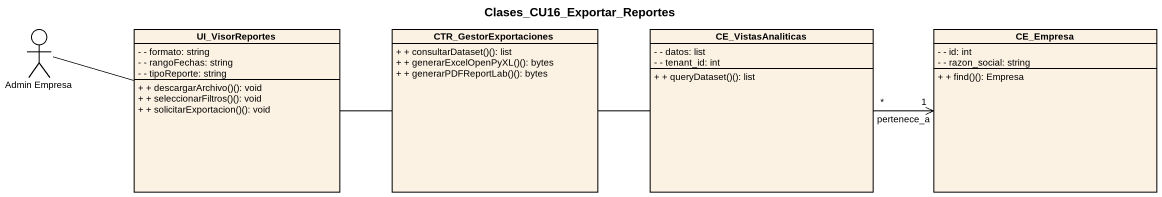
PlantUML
@startuml
title Clases_CU16_Exportar_Reportes
allowmixing
hide circle
hide empty members
skinparam classAttributeIconSize 0
actor "Admin Empresa" as Admin_Empresa
class UI_VisorReportes {
  - - formato: string
  - - rangoFechas: string
  - - tipoReporte: string
  + + descargarArchivo()(): void
  + + seleccionarFiltros()(): void
  + + solicitarExportacion()(): void
}
class CTR_GestorExportaciones {
  + + consultarDataset()(): list
  + + generarExcelOpenPyXL()(): bytes
  + + generarPDFReportLab()(): bytes
}
class CE_VistasAnaliticas {
  - - datos: list
  - - tenant_id: int
  + + queryDataset()(): list
}
class CE_Empresa {
  - - id: int
  - - razon_social: string
  + + find()(): Empresa
}
Admin_Empresa -right- UI_VisorReportes
UI_VisorReportes -right- CTR_GestorExportaciones
CTR_GestorExportaciones -right- CE_VistasAnaliticas
CE_VistasAnaliticas "*" -right-> "1" CE_Empresa : pertenece_a
@enduml
